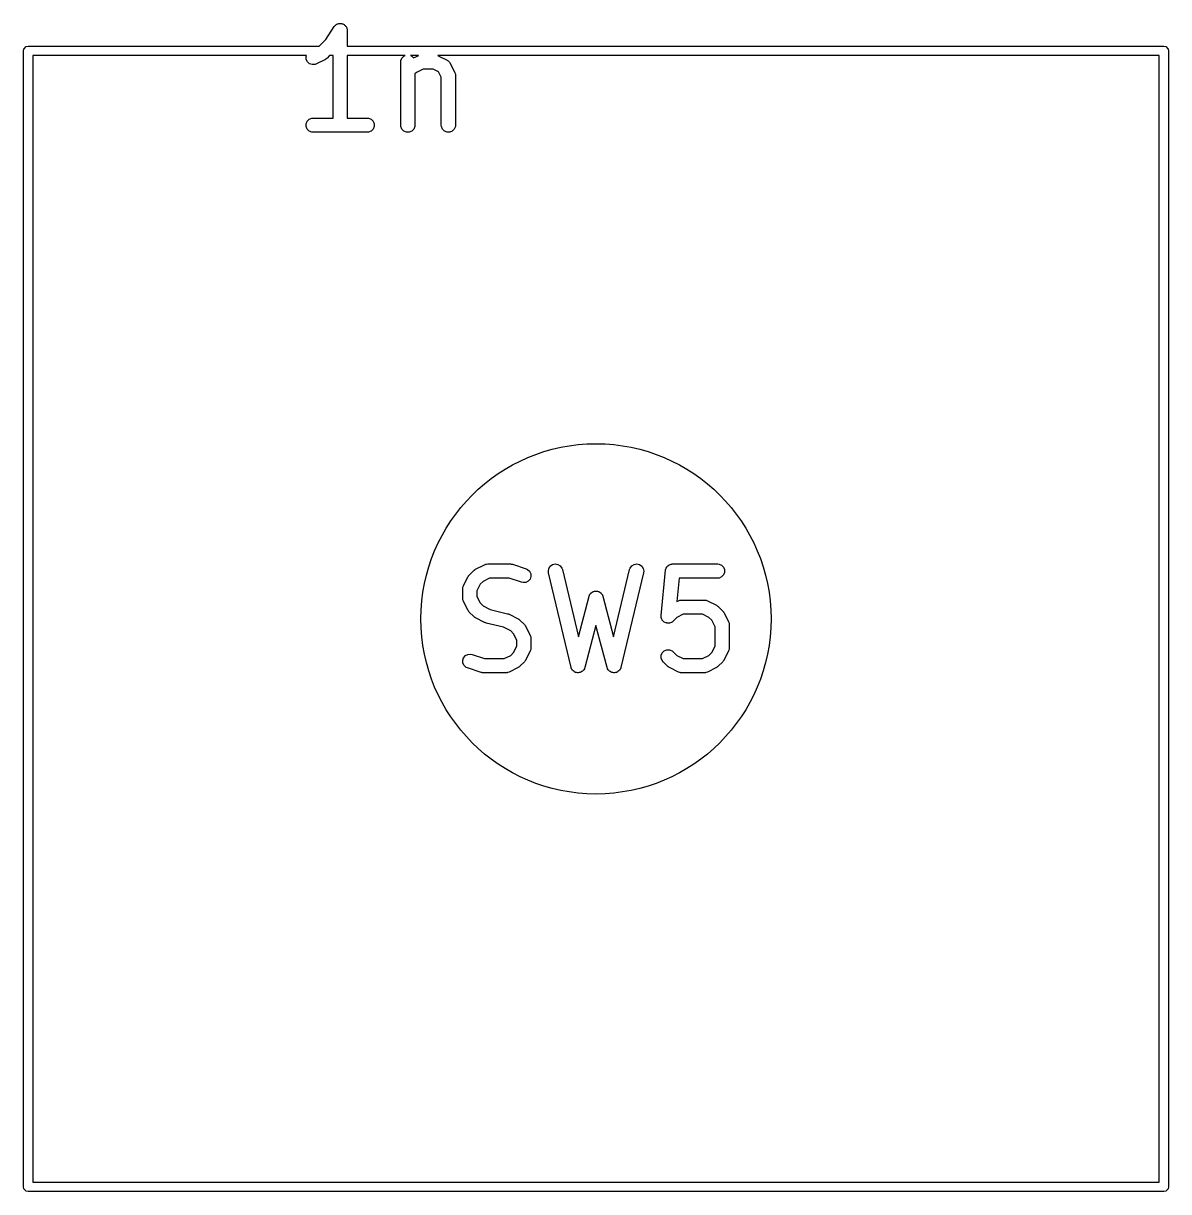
# Model space of a CAD drawing. Extents: x 0.58 to 7.69, y -5.21 to -0.56.
# Drawn here: x 0.9429 to 1.4193, y -2.876 to -2.3902 of the extents above; entities that cross this region are included whole.
import ezdxf

# ---------------------------------------------------------------- set-up
doc = ezdxf.new("R2010")
doc.units = 0
doc.header["$MEASUREMENT"] = 0
doc.layers.add('BLACK', color=7, linetype='CONTINUOUS')

msp = doc.modelspace()

# ---------------------------------------------------------------- linework, layer by layer
at = {"layer": 'BLACK', "linetype": 'CONTINUOUS'}
for p, q in [((1.07386, -2.39032), (1.07413, -2.39021)), ((1.07413, -2.39021), (1.07442, -2.39021)), ((1.07442, -2.39021), (1.07471, -2.39015)), ((1.07471, -2.39015), (1.07499, -2.39021)), ((1.07499, -2.39021), (1.07529, -2.39021)), ((1.07529, -2.39021), (1.07555, -2.39032)), ((1.06867, -2.39685), (1.07225, -2.39147)), ((1.07225, -2.39147), (1.07225, -2.39146)), ((1.07225, -2.39146), (1.07225, -2.39146)), ((1.07225, -2.39146), (1.07226, -2.39146)), ((1.07226, -2.39146), (1.07262, -2.39102)), ((1.07262, -2.39102), (1.07286, -2.39085)), ((1.07286, -2.39085), (1.07307, -2.39065)), ((1.07307, -2.39065), (1.07334, -2.39054)), ((1.07334, -2.39054), (1.07358, -2.39038)), ((1.07358, -2.39038), (1.07386, -2.39032)), ((1.07555, -2.39032), (1.07584, -2.39037)), ((1.07584, -2.39037), (1.07608, -2.39054)), ((1.07608, -2.39054), (1.07635, -2.39065)), ((1.07635, -2.39065), (1.07655, -2.39085)), ((1.07655, -2.39085), (1.0768, -2.39101)), ((1.0768, -2.39101), (1.07696, -2.39126)), ((1.07696, -2.39126), (1.07716, -2.39146)), ((1.07716, -2.39146), (1.07728, -2.39173)), ((1.07728, -2.39173), (1.07744, -2.39197)), ((1.07744, -2.39197), (1.07749, -2.39226)), ((1.07749, -2.39226), (1.07761, -2.39253)), ((1.07761, -2.39253), (1.07766, -2.3931)), ((1.07766, -2.3931), (1.07766, -2.3931)), ((1.07766, -2.3931), (1.07766, -2.3931)), ((1.07766, -2.3931), (1.07766, -2.3931)), ((1.07766, -2.3931), (1.07766, -2.39961)), ((0.94306, -2.40082), (0.94413, -2.39976)), ((0.94413, -2.39976), (0.94488, -2.39961)), ((0.94488, -2.39961), (1.06591, -2.39961)), ((1.06591, -2.39961), (1.06867, -2.39685)), ((1.07766, -2.39961), (1.41732, -2.39961)), ((1.41732, -2.39961), (1.41808, -2.39976)), ((1.41808, -2.39976), (1.41914, -2.40082)), ((0.94291, -2.40157), (0.94306, -2.40082)), ((0.94291, -2.87402), (0.94291, -2.40157)), ((1.06068, -2.40354), (0.94685, -2.40354)), ((0.94685, -2.40354), (0.94685, -2.87205)), ((1.06053, -2.40398), (1.06068, -2.40354)), ((1.06061, -2.40513), (1.06053, -2.40398)), ((1.06893, -2.40487), (1.06885, -2.40493)), ((1.06902, -2.40481), (1.06893, -2.40487)), ((1.06907, -2.40475), (1.06902, -2.40481)), ((1.0693, -2.40456), (1.06907, -2.40475)), ((1.07032, -2.40354), (1.0693, -2.40456)), ((1.07176, -2.40354), (1.07032, -2.40354)), ((1.07176, -2.42952), (1.07176, -2.40354)), ((1.10174, -2.40354), (1.07766, -2.40354)), ((1.07766, -2.40354), (1.07766, -2.42952)), ((1.09993, -2.40565), (1.10038, -2.40459)), ((1.10038, -2.40459), (1.10119, -2.40377)), ((1.10119, -2.40377), (1.10174, -2.40354)), ((1.10392, -2.40354), (1.10447, -2.40377)), ((1.10724, -2.40354), (1.10392, -2.40354)), ((1.10447, -2.40377), (1.10524, -2.40454)), ((1.10524, -2.40454), (1.10713, -2.40359)), ((1.10713, -2.40359), (1.10724, -2.40354)), ((1.11529, -2.40354), (1.1154, -2.40359)), ((1.41535, -2.40354), (1.11529, -2.40354)), ((1.1154, -2.40359), (1.11915, -2.40546)), ((1.41535, -2.87205), (1.41535, -2.40354)), ((1.41914, -2.40082), (1.41929, -2.40157)), ((1.41929, -2.40157), (1.41929, -2.87402)), ((1.06113, -2.40616), (1.06061, -2.40513)), ((1.062, -2.40692), (1.06113, -2.40616)), ((1.06309, -2.40728), (1.062, -2.40692)), ((1.06424, -2.4072), (1.06309, -2.40728)), ((1.06478, -2.40699), (1.06424, -2.4072)), ((1.06853, -2.40512), (1.06478, -2.40699)), ((1.06878, -2.40496), (1.06853, -2.40512)), ((1.06885, -2.40493), (1.06878, -2.40496)), ((1.09988, -2.40623), (1.09993, -2.40565)), ((1.09988, -2.43247), (1.09988, -2.40623)), ((1.10915, -2.40918), (1.10645, -2.41053)), ((1.11338, -2.40918), (1.10915, -2.40918)), ((1.11563, -2.4103), (1.11338, -2.40918)), ((1.11915, -2.40546), (1.11925, -2.40552)), ((1.11925, -2.40552), (1.11929, -2.40554)), ((1.11929, -2.40554), (1.11935, -2.40558)), ((1.11935, -2.40558), (1.11964, -2.40577)), ((1.11964, -2.40577), (1.11988, -2.40605)), ((1.11988, -2.40605), (1.12016, -2.40629)), ((1.12016, -2.40629), (1.12035, -2.40658)), ((1.12035, -2.40658), (1.12039, -2.40664)), ((1.12039, -2.40664), (1.12041, -2.40668)), ((1.12041, -2.40668), (1.12047, -2.40678)), ((1.12047, -2.40678), (1.12234, -2.41053)), ((1.10645, -2.41053), (1.10578, -2.4112)), ((1.10578, -2.4112), (1.10578, -2.43247)), ((1.11675, -2.41255), (1.11563, -2.4103)), ((1.11675, -2.43247), (1.11675, -2.41255)), ((1.12234, -2.41053), (1.12255, -2.41107)), ((1.12255, -2.41107), (1.12256, -2.41118)), ((1.12256, -2.41118), (1.1226, -2.41127)), ((1.1226, -2.41127), (1.12266, -2.41185)), ((1.12266, -2.41185), (1.12266, -2.43247)), ((1.06056, -2.4319), (1.06101, -2.43083)), ((1.06056, -2.43305), (1.06056, -2.4319)), ((1.06101, -2.43411), (1.06056, -2.43305)), ((1.06101, -2.43083), (1.06182, -2.43002)), ((1.06182, -2.43002), (1.06288, -2.42958)), ((1.06288, -2.42958), (1.06346, -2.42952)), ((1.06346, -2.42952), (1.07176, -2.42952)), ((1.07766, -2.42952), (1.08596, -2.42952)), ((1.08596, -2.42952), (1.08653, -2.42958)), ((1.08653, -2.42958), (1.0876, -2.43002)), ((1.0876, -2.43002), (1.08841, -2.43083)), ((1.08841, -2.43083), (1.08885, -2.4319)), ((1.08885, -2.43305), (1.08841, -2.43411)), ((1.08885, -2.4319), (1.08885, -2.43305)), ((1.09993, -2.43305), (1.09988, -2.43247)), ((1.10038, -2.43411), (1.09993, -2.43305)), ((1.10573, -2.43305), (1.10529, -2.43411)), ((1.10578, -2.43247), (1.10573, -2.43305)), ((1.11681, -2.43305), (1.11675, -2.43247)), ((1.11725, -2.43411), (1.11681, -2.43305)), ((1.1226, -2.43305), (1.12216, -2.43411)), ((1.12266, -2.43247), (1.1226, -2.43305)), ((1.06182, -2.43493), (1.06101, -2.43411)), ((1.06288, -2.43537), (1.06182, -2.43493)), ((1.06346, -2.43543), (1.06288, -2.43537)), ((1.08596, -2.43543), (1.06346, -2.43543)), ((1.08653, -2.43537), (1.08596, -2.43543)), ((1.0876, -2.43493), (1.08653, -2.43537)), ((1.08841, -2.43411), (1.0876, -2.43493)), ((1.10119, -2.43493), (1.10038, -2.43411)), ((1.10225, -2.43537), (1.10119, -2.43493)), ((1.10341, -2.43537), (1.10225, -2.43537)), ((1.10447, -2.43493), (1.10341, -2.43537)), ((1.10529, -2.43411), (1.10447, -2.43493)), ((1.11806, -2.43493), (1.11725, -2.43411)), ((1.11913, -2.43537), (1.11806, -2.43493)), ((1.12028, -2.43537), (1.11913, -2.43537)), ((1.12134, -2.43493), (1.12028, -2.43537)), ((1.12216, -2.43411), (1.12134, -2.43493)), ((1.1284, -2.61957), (1.13027, -2.61769)), ((1.13027, -2.61769), (1.1305, -2.61751)), ((1.1305, -2.61751), (1.13055, -2.61745)), ((1.13055, -2.61745), (1.13064, -2.61739)), ((1.13064, -2.61739), (1.13072, -2.61733)), ((1.13072, -2.61733), (1.13079, -2.6173)), ((1.13079, -2.6173), (1.13104, -2.61714)), ((1.13104, -2.61714), (1.13479, -2.61527)), ((1.13479, -2.61527), (1.13533, -2.61506)), ((1.13533, -2.61506), (1.13543, -2.61505)), ((1.13543, -2.61505), (1.13553, -2.61501)), ((1.13553, -2.61501), (1.13611, -2.61495)), ((1.13611, -2.61495), (1.14548, -2.61495)), ((1.14548, -2.61495), (1.14577, -2.61498)), ((1.14577, -2.61498), (1.14585, -2.61498)), ((1.14585, -2.61498), (1.14595, -2.615)), ((1.14595, -2.615), (1.14606, -2.61501)), ((1.14606, -2.61501), (1.14613, -2.61504)), ((1.14613, -2.61504), (1.14642, -2.61511)), ((1.14642, -2.61511), (1.15204, -2.61698)), ((1.15204, -2.61698), (1.15257, -2.61722)), ((1.15257, -2.61722), (1.15344, -2.61797)), ((1.15344, -2.61797), (1.15395, -2.619)), ((1.16128, -2.61802), (1.16146, -2.61688)), ((1.16136, -2.61859), (1.16128, -2.61802)), ((1.17073, -2.65796), (1.16136, -2.61859)), ((1.16146, -2.61688), (1.16206, -2.6159)), ((1.16206, -2.6159), (1.163, -2.61522)), ((1.163, -2.61522), (1.16412, -2.61496)), ((1.16412, -2.61496), (1.16526, -2.61514)), ((1.16526, -2.61514), (1.16624, -2.61574)), ((1.16624, -2.61574), (1.16691, -2.61668)), ((1.16691, -2.61668), (1.1671, -2.61722)), ((1.1671, -2.61722), (1.17377, -2.64521)), ((1.18844, -2.64521), (1.1951, -2.61722)), ((1.20085, -2.61859), (1.19147, -2.65796)), ((1.1951, -2.61722), (1.19529, -2.61668)), ((1.19529, -2.61668), (1.19597, -2.61574)), ((1.19597, -2.61574), (1.19695, -2.61514)), ((1.19695, -2.61514), (1.19809, -2.61496)), ((1.19809, -2.61496), (1.19921, -2.61522)), ((1.19921, -2.61522), (1.20014, -2.6159)), ((1.20014, -2.6159), (1.20074, -2.61688)), ((1.20074, -2.61688), (1.20093, -2.61802)), ((1.20093, -2.61802), (1.20085, -2.61859)), ((1.20816, -2.63636), (1.21004, -2.61761)), ((1.21004, -2.61761), (1.21008, -2.6174)), ((1.21008, -2.61733), (1.21011, -2.61726)), ((1.21008, -2.6174), (1.21008, -2.61733)), ((1.21011, -2.61726), (1.21015, -2.61704)), ((1.21015, -2.61704), (1.21035, -2.61666)), ((1.21035, -2.61666), (1.21052, -2.61627)), ((1.21052, -2.61627), (1.21062, -2.61616)), ((1.21062, -2.61616), (1.21069, -2.61603)), ((1.21069, -2.61603), (1.21103, -2.61576)), ((1.21103, -2.61576), (1.21133, -2.61545)), ((1.21133, -2.61545), (1.21147, -2.61539)), ((1.21147, -2.61539), (1.21159, -2.6153)), ((1.21159, -2.6153), (1.212, -2.61518)), ((1.212, -2.61518), (1.2124, -2.61501)), ((1.2124, -2.61501), (1.21262, -2.61499)), ((1.21262, -2.61499), (1.21269, -2.61497)), ((1.21269, -2.61497), (1.21276, -2.61497)), ((1.21276, -2.61497), (1.21297, -2.61495)), ((1.21297, -2.61495), (1.23172, -2.61495)), ((1.23172, -2.61495), (1.2323, -2.61501)), ((1.2323, -2.61501), (1.23336, -2.61545)), ((1.23336, -2.61545), (1.23418, -2.61627)), ((1.23418, -2.61627), (1.23462, -2.61733)), ((1.23462, -2.61848), (1.23418, -2.61955)), ((1.23462, -2.61733), (1.23462, -2.61848)), ((1.12597, -2.62408), (1.12784, -2.62034)), ((1.12784, -2.62034), (1.128, -2.62009)), ((1.128, -2.62009), (1.12803, -2.62002)), ((1.12803, -2.62002), (1.1281, -2.61993)), ((1.1281, -2.61993), (1.12815, -2.61985)), ((1.12815, -2.61985), (1.12821, -2.61979)), ((1.12821, -2.61979), (1.1284, -2.61957)), ((1.13291, -2.6234), (1.13156, -2.6261)), ((1.13411, -2.62221), (1.13291, -2.6234)), ((1.13681, -2.62086), (1.13411, -2.62221)), ((1.145, -2.62086), (1.13681, -2.62086)), ((1.15017, -2.62258), (1.145, -2.62086)), ((1.15074, -2.62271), (1.15017, -2.62258)), ((1.15189, -2.62263), (1.15074, -2.62271)), ((1.15292, -2.62211), (1.15189, -2.62263)), ((1.15367, -2.62124), (1.15292, -2.62211)), ((1.15404, -2.62015), (1.15367, -2.62124)), ((1.15395, -2.619), (1.15404, -2.62015)), ((1.21565, -2.62086), (1.21467, -2.63063)), ((1.23172, -2.62086), (1.21565, -2.62086)), ((1.2323, -2.6208), (1.23172, -2.62086)), ((1.23336, -2.62036), (1.2323, -2.6208)), ((1.23418, -2.61955), (1.23336, -2.62036)), ((1.12566, -2.62541), (1.12571, -2.62483)), ((1.12566, -2.62915), (1.12566, -2.62541)), ((1.12571, -2.62483), (1.12575, -2.62473)), ((1.12575, -2.62473), (1.12576, -2.62463)), ((1.12576, -2.62463), (1.12597, -2.62408)), ((1.13156, -2.6261), (1.13156, -2.62846)), ((1.17825, -2.62839), (1.1783, -2.62826)), ((1.1783, -2.62826), (1.17831, -2.6282)), ((1.17831, -2.6282), (1.17835, -2.62814)), ((1.17835, -2.62814), (1.17845, -2.62785)), ((1.17845, -2.62785), (1.17869, -2.62754)), ((1.17869, -2.62754), (1.17888, -2.62721)), ((1.17888, -2.62721), (1.17904, -2.62709)), ((1.17904, -2.62709), (1.17915, -2.62694)), ((1.17915, -2.62694), (1.17949, -2.62674)), ((1.17949, -2.62674), (1.1798, -2.62651)), ((1.1798, -2.62651), (1.17998, -2.62646)), ((1.17998, -2.62646), (1.18015, -2.62636)), ((1.18015, -2.62636), (1.18054, -2.62631)), ((1.18054, -2.62631), (1.18091, -2.62621)), ((1.18091, -2.62621), (1.1811, -2.62623)), ((1.1811, -2.62623), (1.18129, -2.62621)), ((1.18129, -2.62621), (1.18167, -2.62631)), ((1.18167, -2.62631), (1.18205, -2.62636)), ((1.18205, -2.62636), (1.18222, -2.62646)), ((1.18222, -2.62646), (1.18241, -2.62651)), ((1.18241, -2.62651), (1.18271, -2.62674)), ((1.18271, -2.62674), (1.18305, -2.62694)), ((1.18305, -2.62694), (1.18317, -2.62709)), ((1.18317, -2.62709), (1.18332, -2.62721)), ((1.18332, -2.62721), (1.18352, -2.62754)), ((1.18352, -2.62754), (1.18375, -2.62785)), ((1.18375, -2.62785), (1.18386, -2.62813)), ((1.18386, -2.62813), (1.1839, -2.6282)), ((1.1839, -2.6282), (1.1839, -2.62826)), ((1.1839, -2.62826), (1.18396, -2.62839)), ((1.12571, -2.62973), (1.12566, -2.62915)), ((1.12575, -2.62983), (1.12571, -2.62973)), ((1.12576, -2.62993), (1.12575, -2.62983)), ((1.12597, -2.63048), (1.12576, -2.62993)), ((1.12784, -2.63422), (1.12597, -2.63048)), ((1.13156, -2.62846), (1.13291, -2.63116)), ((1.13291, -2.63116), (1.13411, -2.63235)), ((1.13411, -2.63235), (1.13714, -2.63387)), ((1.17377, -2.64521), (1.17825, -2.62839)), ((1.18396, -2.62839), (1.18844, -2.64521)), ((1.21467, -2.63063), (1.2154, -2.63026)), ((1.2154, -2.63026), (1.21594, -2.63006)), ((1.21594, -2.63006), (1.21605, -2.63005)), ((1.21605, -2.63005), (1.21615, -2.63001)), ((1.21615, -2.63001), (1.21672, -2.62995)), ((1.21672, -2.62995), (1.2261, -2.62995)), ((1.2261, -2.62995), (1.22667, -2.63001)), ((1.22667, -2.63001), (1.22677, -2.63005)), ((1.22677, -2.63005), (1.22688, -2.63006)), ((1.22688, -2.63006), (1.22742, -2.63026)), ((1.22742, -2.63026), (1.23117, -2.63214)), ((1.23117, -2.63214), (1.23141, -2.63229)), ((1.23141, -2.63229), (1.23149, -2.63232)), ((1.23149, -2.63232), (1.23157, -2.63239)), ((1.23157, -2.63239), (1.23166, -2.63245)), ((1.23166, -2.63245), (1.23171, -2.63251)), ((1.23171, -2.63251), (1.23193, -2.63269)), ((1.23193, -2.63269), (1.23381, -2.63457)), ((1.128, -2.63447), (1.12784, -2.63422)), ((1.12803, -2.63454), (1.128, -2.63447)), ((1.1281, -2.63463), (1.12803, -2.63454)), ((1.12815, -2.63471), (1.1281, -2.63463)), ((1.12821, -2.63477), (1.12815, -2.63471)), ((1.1284, -2.63499), (1.12821, -2.63477)), ((1.13027, -2.63687), (1.1284, -2.63499)), ((1.1305, -2.63705), (1.13027, -2.63687)), ((1.13055, -2.63711), (1.1305, -2.63705)), ((1.13064, -2.63717), (1.13055, -2.63711)), ((1.13072, -2.63723), (1.13064, -2.63717)), ((1.13079, -2.63726), (1.13072, -2.63723)), ((1.13104, -2.63742), (1.13079, -2.63726)), ((1.13479, -2.63929), (1.13104, -2.63742)), ((1.13714, -2.63387), (1.14432, -2.63566)), ((1.14432, -2.63566), (1.14437, -2.63568)), ((1.14437, -2.63568), (1.14439, -2.63568)), ((1.14439, -2.63568), (1.14463, -2.63577)), ((1.14463, -2.63577), (1.14487, -2.63586)), ((1.14487, -2.63586), (1.14489, -2.63587)), ((1.14489, -2.63587), (1.14493, -2.63589)), ((1.14493, -2.63589), (1.14868, -2.63776)), ((1.14868, -2.63776), (1.14893, -2.63792)), ((1.14893, -2.63792), (1.149, -2.63795)), ((1.149, -2.63795), (1.14908, -2.63801)), ((1.14908, -2.63801), (1.14917, -2.63807)), ((1.14917, -2.63807), (1.14922, -2.63813)), ((1.20816, -2.63694), (1.20816, -2.63636)), ((1.2082, -2.63708), (1.20816, -2.63694)), ((1.2082, -2.63723), (1.2082, -2.63708)), ((1.20837, -2.63763), (1.2082, -2.63723)), ((1.20849, -2.63804), (1.20837, -2.63763)), ((1.20859, -2.63816), (1.20849, -2.63804)), ((1.21472, -2.63721), (1.21319, -2.63874)), ((1.21742, -2.63586), (1.21472, -2.63721)), ((1.2254, -2.63586), (1.21742, -2.63586)), ((1.2281, -2.63721), (1.2254, -2.63586)), ((1.22929, -2.6384), (1.2281, -2.63721)), ((1.23381, -2.63457), (1.23399, -2.63479)), ((1.23399, -2.63479), (1.23405, -2.63484)), ((1.23405, -2.63484), (1.23411, -2.63493)), ((1.23411, -2.63493), (1.23418, -2.63501)), ((1.23418, -2.63501), (1.23421, -2.63509)), ((1.23421, -2.63509), (1.23436, -2.63533)), ((1.23436, -2.63533), (1.23624, -2.63908)), ((1.13483, -2.63931), (1.13479, -2.63929)), ((1.13485, -2.63932), (1.13483, -2.63931)), ((1.13509, -2.63941), (1.13485, -2.63932)), ((1.13533, -2.6395), (1.13509, -2.63941)), ((1.13535, -2.6395), (1.13533, -2.6395)), ((1.13539, -2.63952), (1.13535, -2.6395)), ((1.14258, -2.64131), (1.13539, -2.63952)), ((1.14561, -2.64283), (1.14258, -2.64131)), ((1.1468, -2.64403), (1.14561, -2.64283)), ((1.14922, -2.63813), (1.14944, -2.63832)), ((1.14944, -2.63832), (1.15132, -2.64019)), ((1.15132, -2.64019), (1.15151, -2.64042)), ((1.15151, -2.64042), (1.15156, -2.64047)), ((1.15156, -2.64047), (1.15162, -2.64056)), ((1.15162, -2.64056), (1.15169, -2.64064)), ((1.15169, -2.64064), (1.15172, -2.64071)), ((1.15172, -2.64071), (1.15187, -2.64096)), ((1.15187, -2.64096), (1.15375, -2.64471)), ((1.1811, -2.64061), (1.17646, -2.65804)), ((1.18575, -2.65804), (1.1811, -2.64061)), ((1.20864, -2.63829), (1.20859, -2.63816)), ((1.20895, -2.6386), (1.20864, -2.63829)), ((1.20922, -2.63893), (1.20895, -2.6386)), ((1.20935, -2.639), (1.20922, -2.63893)), ((1.20946, -2.63911), (1.20935, -2.639)), ((1.20986, -2.63927), (1.20946, -2.63911)), ((1.21024, -2.63948), (1.20986, -2.63927)), ((1.21039, -2.63949), (1.21024, -2.63948)), ((1.21052, -2.63955), (1.21039, -2.63949)), ((1.21095, -2.63955), (1.21052, -2.63955)), ((1.21138, -2.63959), (1.21095, -2.63955)), ((1.21153, -2.63955), (1.21138, -2.63959)), ((1.21167, -2.63955), (1.21153, -2.63955)), ((1.21207, -2.63938), (1.21167, -2.63955)), ((1.21249, -2.63926), (1.21207, -2.63938)), ((1.2126, -2.63917), (1.21249, -2.63926)), ((1.21274, -2.63911), (1.2126, -2.63917)), ((1.21319, -2.63874), (1.21274, -2.63911)), ((1.23064, -2.6411), (1.22929, -2.6384)), ((1.23064, -2.64908), (1.23064, -2.6411)), ((1.23624, -2.63908), (1.23644, -2.63962)), ((1.23644, -2.63962), (1.23645, -2.63973)), ((1.23645, -2.63973), (1.23649, -2.63983)), ((1.23649, -2.63983), (1.23655, -2.6404)), ((1.23655, -2.6404), (1.23655, -2.64978)), ((1.14815, -2.64672), (1.1468, -2.64403)), ((1.14815, -2.64908), (1.14815, -2.64672)), ((1.15375, -2.64471), (1.15395, -2.64525)), ((1.15395, -2.64525), (1.15396, -2.64535)), ((1.15396, -2.64535), (1.154, -2.64545)), ((1.154, -2.64545), (1.15406, -2.64603)), ((1.15406, -2.64603), (1.15406, -2.64978)), ((1.1268, -2.65307), (1.12783, -2.65255)), ((1.12783, -2.65255), (1.12898, -2.65247)), ((1.12898, -2.65247), (1.12954, -2.6526)), ((1.12954, -2.6526), (1.13471, -2.65432)), ((1.14561, -2.65297), (1.1468, -2.65178)), ((1.1468, -2.65178), (1.14815, -2.64908)), ((1.15375, -2.6511), (1.15187, -2.65485)), ((1.15395, -2.65056), (1.15375, -2.6511)), ((1.15396, -2.65045), (1.15395, -2.65056)), ((1.154, -2.65035), (1.15396, -2.65045)), ((1.15406, -2.64978), (1.154, -2.65035)), ((1.2082, -2.65295), (1.20864, -2.65189)), ((1.20864, -2.65189), (1.20946, -2.65107)), ((1.20946, -2.65107), (1.21052, -2.65063)), ((1.21052, -2.65063), (1.21167, -2.65063)), ((1.21167, -2.65063), (1.21274, -2.65107)), ((1.21274, -2.65107), (1.21319, -2.65144)), ((1.21319, -2.65144), (1.21472, -2.65297)), ((1.2281, -2.65297), (1.22929, -2.65178)), ((1.22929, -2.65178), (1.23064, -2.64908)), ((1.23624, -2.6511), (1.23436, -2.65485)), ((1.23644, -2.65056), (1.23624, -2.6511)), ((1.23645, -2.65045), (1.23644, -2.65056)), ((1.23649, -2.65035), (1.23645, -2.65045)), ((1.23655, -2.64978), (1.23649, -2.65035)), ((1.12568, -2.65503), (1.12604, -2.65394)), ((1.12576, -2.65618), (1.12568, -2.65503)), ((1.12628, -2.65721), (1.12576, -2.65618)), ((1.12604, -2.65394), (1.1268, -2.65307)), ((1.12715, -2.65797), (1.12628, -2.65721)), ((1.13471, -2.65432), (1.14291, -2.65432)), ((1.14291, -2.65432), (1.14561, -2.65297)), ((1.14944, -2.65749), (1.14922, -2.65768)), ((1.15132, -2.65561), (1.14944, -2.65749)), ((1.15151, -2.65539), (1.15132, -2.65561)), ((1.15156, -2.65534), (1.15151, -2.65539)), ((1.15162, -2.65525), (1.15156, -2.65534)), ((1.15169, -2.65517), (1.15162, -2.65525)), ((1.15172, -2.6551), (1.15169, -2.65517)), ((1.15187, -2.65485), (1.15172, -2.6551)), ((1.2082, -2.6541), (1.2082, -2.65295)), ((1.20864, -2.65517), (1.2082, -2.6541)), ((1.20901, -2.65561), (1.20864, -2.65517)), ((1.21089, -2.65749), (1.20901, -2.65561)), ((1.21111, -2.65768), (1.21089, -2.65749)), ((1.21472, -2.65297), (1.21742, -2.65432)), ((1.21742, -2.65432), (1.2254, -2.65432)), ((1.2254, -2.65432), (1.2281, -2.65297)), ((1.23193, -2.65749), (1.23171, -2.65768)), ((1.23381, -2.65561), (1.23193, -2.65749)), ((1.23399, -2.65539), (1.23381, -2.65561)), ((1.23405, -2.65534), (1.23399, -2.65539)), ((1.23411, -2.65525), (1.23405, -2.65534)), ((1.23418, -2.65517), (1.23411, -2.65525)), ((1.23421, -2.6551), (1.23418, -2.65517)), ((1.23436, -2.65485), (1.23421, -2.6551)), ((1.12768, -2.6582), (1.12715, -2.65797)), ((1.1333, -2.66008), (1.12768, -2.6582)), ((1.13359, -2.66014), (1.1333, -2.66008)), ((1.13366, -2.66017), (1.13359, -2.66014)), ((1.13376, -2.66018), (1.13366, -2.66017)), ((1.13386, -2.66021), (1.13376, -2.66018)), ((1.13394, -2.6602), (1.13386, -2.66021)), ((1.13423, -2.66023), (1.13394, -2.6602)), ((1.14361, -2.66023), (1.13423, -2.66023)), ((1.14418, -2.66017), (1.14361, -2.66023)), ((1.14428, -2.66013), (1.14418, -2.66017)), ((1.14439, -2.66012), (1.14428, -2.66013)), ((1.14493, -2.65992), (1.14439, -2.66012)), ((1.14868, -2.65804), (1.14493, -2.65992)), ((1.14893, -2.65789), (1.14868, -2.65804)), ((1.149, -2.65786), (1.14893, -2.65789)), ((1.14908, -2.65779), (1.149, -2.65786)), ((1.14917, -2.65773), (1.14908, -2.65779)), ((1.14922, -2.65768), (1.14917, -2.65773)), ((1.1708, -2.65816), (1.17073, -2.65796)), ((1.17081, -2.65823), (1.1708, -2.65816)), ((1.17085, -2.65829), (1.17081, -2.65823)), ((1.17092, -2.65851), (1.17085, -2.65829)), ((1.17117, -2.65885), (1.17092, -2.65851)), ((1.17139, -2.65923), (1.17117, -2.65885)), ((1.17151, -2.65932), (1.17139, -2.65923)), ((1.17159, -2.65944), (1.17151, -2.65932)), ((1.17196, -2.65967), (1.17159, -2.65944)), ((1.1723, -2.65993), (1.17196, -2.65967)), ((1.17245, -2.65997), (1.1723, -2.65993)), ((1.17258, -2.66004), (1.17245, -2.65997)), ((1.173, -2.66011), (1.17258, -2.66004)), ((1.17341, -2.66022), (1.173, -2.66011)), ((1.17356, -2.6602), (1.17341, -2.66022)), ((1.17371, -2.66023), (1.17356, -2.6602)), ((1.17413, -2.66013), (1.17371, -2.66023)), ((1.17456, -2.66007), (1.17413, -2.66013)), ((1.17469, -2.66), (1.17456, -2.66007)), ((1.17483, -2.65996), (1.17469, -2.66)), ((1.17518, -2.65971), (1.17483, -2.65996)), ((1.17555, -2.65949), (1.17518, -2.65971)), ((1.17564, -2.65937), (1.17555, -2.65949)), ((1.17577, -2.65928), (1.17564, -2.65937)), ((1.17599, -2.65892), (1.17577, -2.65928)), ((1.17625, -2.65858), (1.17599, -2.65892)), ((1.17633, -2.65837), (1.17625, -2.65858)), ((1.17637, -2.6583), (1.17633, -2.65837)), ((1.17638, -2.65823), (1.17637, -2.6583)), ((1.17646, -2.65804), (1.17638, -2.65823)), ((1.18582, -2.65823), (1.18575, -2.65804)), ((1.18583, -2.6583), (1.18582, -2.65823)), ((1.18587, -2.65837), (1.18583, -2.6583)), ((1.18595, -2.65858), (1.18587, -2.65837)), ((1.18621, -2.65892), (1.18595, -2.65858)), ((1.18644, -2.65928), (1.18621, -2.65892)), ((1.18656, -2.65937), (1.18644, -2.65928)), ((1.18665, -2.65949), (1.18656, -2.65937)), ((1.18702, -2.65971), (1.18665, -2.65949)), ((1.18737, -2.65996), (1.18702, -2.65971)), ((1.18752, -2.66), (1.18737, -2.65996)), ((1.18765, -2.66007), (1.18752, -2.66)), ((1.18807, -2.66013), (1.18765, -2.66007)), ((1.18849, -2.66023), (1.18807, -2.66013)), ((1.18864, -2.6602), (1.18849, -2.66023)), ((1.18879, -2.66022), (1.18864, -2.6602)), ((1.18921, -2.66011), (1.18879, -2.66022)), ((1.18963, -2.66004), (1.18921, -2.66011)), ((1.18976, -2.65997), (1.18963, -2.66004)), ((1.1899, -2.65993), (1.18976, -2.65997)), ((1.19024, -2.65967), (1.1899, -2.65993)), ((1.19061, -2.65944), (1.19024, -2.65967)), ((1.1907, -2.65932), (1.19061, -2.65944)), ((1.19082, -2.65923), (1.1907, -2.65932)), ((1.19103, -2.65885), (1.19082, -2.65923)), ((1.19129, -2.65851), (1.19103, -2.65885)), ((1.19136, -2.65829), (1.19129, -2.65851)), ((1.1914, -2.65823), (1.19136, -2.65829)), ((1.19141, -2.65816), (1.1914, -2.65823)), ((1.19147, -2.65796), (1.19141, -2.65816)), ((1.21116, -2.65773), (1.21111, -2.65768)), ((1.21125, -2.65779), (1.21116, -2.65773)), ((1.21133, -2.65786), (1.21125, -2.65779)), ((1.2114, -2.65789), (1.21133, -2.65786)), ((1.21165, -2.65804), (1.2114, -2.65789)), ((1.2154, -2.65992), (1.21165, -2.65804)), ((1.21594, -2.66012), (1.2154, -2.65992)), ((1.21605, -2.66013), (1.21594, -2.66012)), ((1.21615, -2.66017), (1.21605, -2.66013)), ((1.21672, -2.66023), (1.21615, -2.66017)), ((1.2261, -2.66023), (1.21672, -2.66023)), ((1.22667, -2.66017), (1.2261, -2.66023)), ((1.22677, -2.66013), (1.22667, -2.66017)), ((1.22688, -2.66012), (1.22677, -2.66013)), ((1.22742, -2.65992), (1.22688, -2.66012)), ((1.23117, -2.65804), (1.22742, -2.65992)), ((1.23141, -2.65789), (1.23117, -2.65804)), ((1.23149, -2.65786), (1.23141, -2.65789)), ((1.23157, -2.65779), (1.23149, -2.65786)), ((1.23166, -2.65773), (1.23157, -2.65779)), ((1.23171, -2.65768), (1.23166, -2.65773)), ((0.94306, -2.87477), (0.94291, -2.87402)), ((0.94413, -2.87583), (0.94306, -2.87477)), ((0.94488, -2.87598), (0.94413, -2.87583)), ((1.41732, -2.87598), (0.94488, -2.87598)), ((0.94685, -2.87205), (1.41535, -2.87205)), ((1.41808, -2.87583), (1.41732, -2.87598)), ((1.41914, -2.87477), (1.41808, -2.87583)), ((1.41929, -2.87402), (1.41914, -2.87477))]:
    msp.add_line(p, q, dxfattribs=at)
at = {"layer": 'BLACK'}
msp.add_circle((1.1811, -2.6378), 0.07283, dxfattribs=at)

doc.saveas('drawing.dxf')
